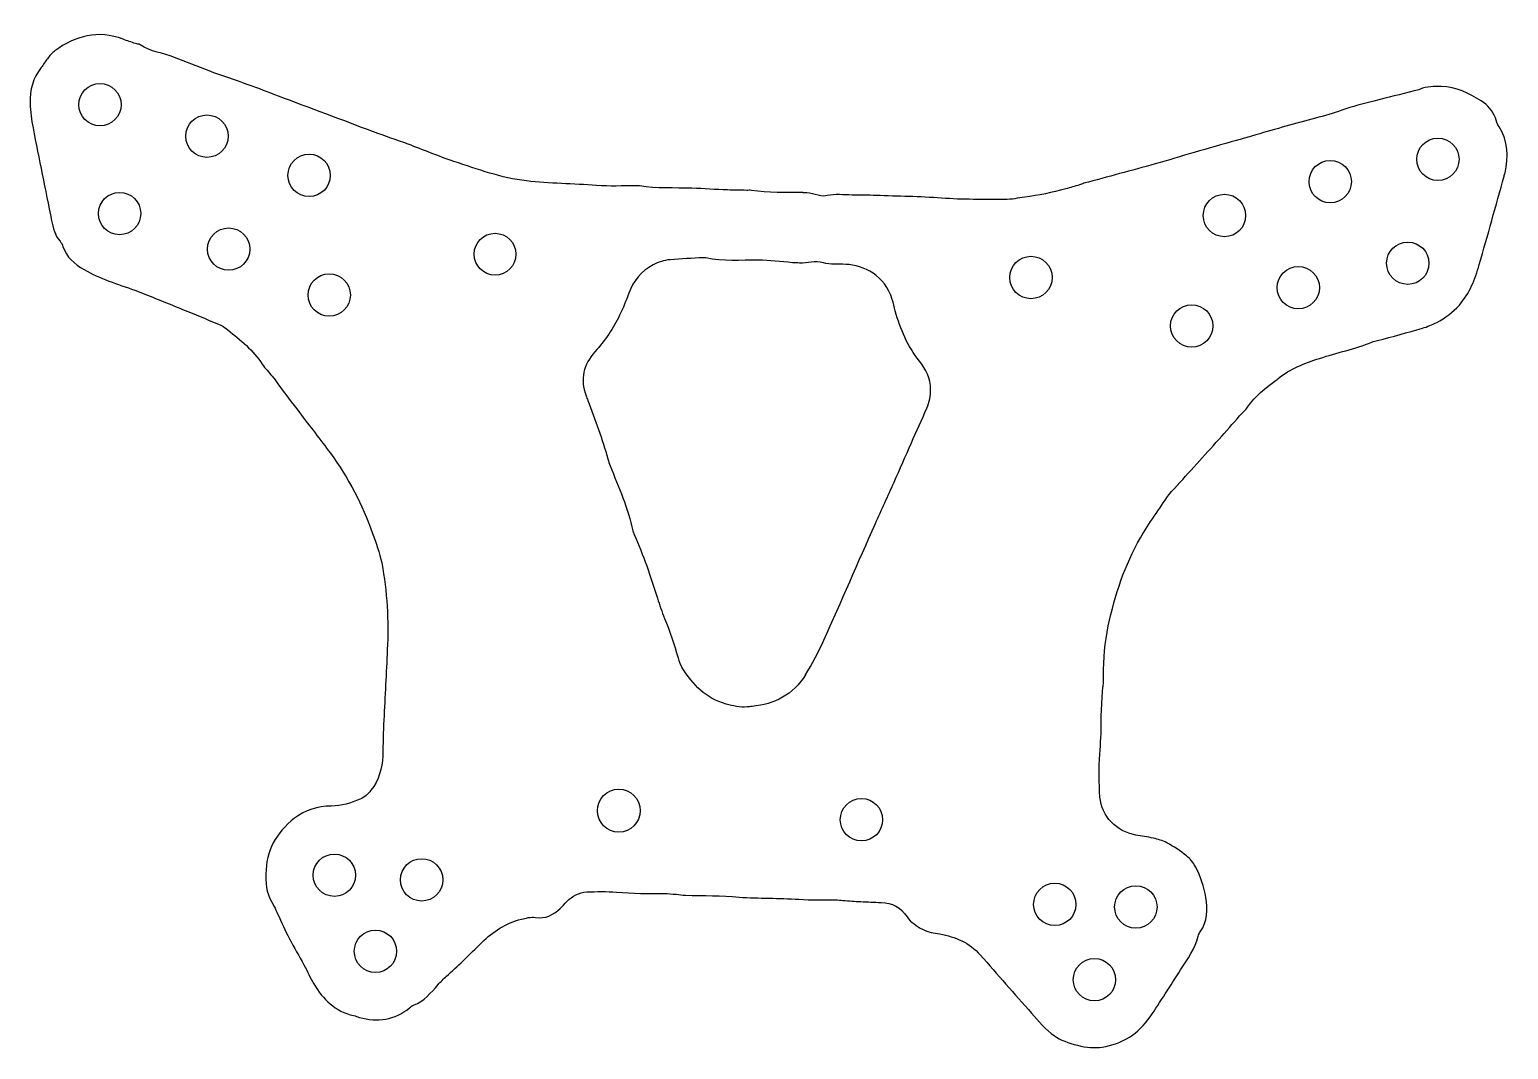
# Model space of a CAD drawing. Header units: millimetres. Extents: x 54 to 159, y 116 to 189.
import ezdxf

# ---------------------------------------------------------------- set-up
doc = ezdxf.new("R2010")
doc.units = ezdxf.units.MM

msp = doc.modelspace()

# ---------------------------------------------------------------- linework, layer by layer
at = {"color": 7, "linetype": 'Continuous', "lineweight": 25}
for centre, radius in [((58.76, 183.25), 1.5), ((66.34, 181.02), 1.5), ((153.55, 179.38), 1.5), ((73.58, 178.24), 1.5), ((145.92, 177.8), 1.5), ((60.15, 175.54), 1.5), ((138.43, 175.4), 1.5), ((67.88, 173.02), 1.5), ((86.75, 172.66), 1.48), ((151.42, 172.02), 1.5), ((124.72, 171.01), 1.5), ((75, 169.77), 1.5), ((143.66, 170.29), 1.5), ((136.11, 167.58), 1.5), ((95.52, 133.25), 1.52), ((112.71, 132.61), 1.5), ((75.37, 128.68), 1.5), ((81.55, 128.35), 1.5), ((126.41, 126.61), 1.5), ((132.15, 126.43), 1.5), ((78.28, 123.29), 1.5), ((129.22, 121.28), 1.5)]:
    msp.add_circle(centre, radius, dxfattribs=at)
for points, knots in [([(61.61, 187.49), (61.52, 187.55), (61.39, 187.55), (61.28, 187.58), (60.99, 187.68), (60.69, 187.77), (60.4, 187.88), (58.62, 188.57), (57.03, 188.13), (55.56, 187.06)], [110, 110, 110, 110, 111, 111, 111, 112, 112, 112, 113, 113, 113, 113]), ([(55.04, 186.5), (54.88, 186.31), (54.75, 186.08), (54.6, 185.88), (54.02, 185.14), (53.77, 184.28), (53.81, 183.35), (53.83, 182.77), (53.9, 182.17), (54.02, 181.6), (54.44, 179.41), (54.89, 177.23), (55.33, 175.05), (55.44, 174.53), (55.55, 174), (55.93, 173.58), (56.02, 173.48), (56.09, 173.34), (56.13, 173.21), (56.39, 172.44), (56.95, 171.97), (57.63, 171.57), (58.76, 170.91), (60.01, 170.54), (61.23, 170.11), (61.47, 170.02), (61.71, 169.94), (61.94, 169.84)], [114, 114, 114, 114, 115, 115, 115, 116, 116, 116, 117, 117, 117, 118, 118, 118, 119, 119, 119, 120, 120, 120, 121, 121, 121, 122, 122, 122, 123, 123, 123, 123]), ([(69.27, 184.66), (68.35, 184.99), (67.41, 185.3), (66.49, 185.64), (65.67, 185.95), (64.87, 186.29), (64.05, 186.6)], [107, 107, 107, 107, 108, 108, 108, 109, 109, 109, 109]), ([(78.14, 181.33), (75.89, 182.17), (73.65, 183.01), (71.41, 183.85), (70.7, 184.12), (69.99, 184.4), (69.27, 184.66)], [105, 105, 105, 105, 106, 106, 106, 107, 107, 107, 107]), ([(153.78, 184.53), (153.26, 184.53), (152.77, 184.56), (152.29, 184.35), (152.16, 184.29), (152.02, 184.26), (151.88, 184.23), (150.93, 183.98), (149.97, 183.75), (149.01, 183.5)], [73, 73, 73, 73, 74, 74, 74, 75, 75, 75, 76, 76, 76, 76]), ([(158.31, 178.43), (158.53, 179.56), (158.55, 180.66), (157.88, 181.69), (157.76, 181.87), (157.7, 182.1), (157.62, 182.31), (157.42, 182.83), (157.08, 183.24), (156.61, 183.52), (155.74, 184.05), (154.85, 184.53), (153.78, 184.53)], [69, 69, 69, 69, 70, 70, 70, 71, 71, 71, 72, 72, 72, 73, 73, 73, 73]), ([(149.01, 183.5), (148.25, 183.3), (147.48, 183.13), (146.74, 182.85), (146.13, 182.62), (145.52, 182.46), (144.89, 182.3), (143.48, 181.93), (142.07, 181.52), (140.66, 181.12), (140.55, 181.09), (140.45, 181.05), (140.34, 181.02), (139.99, 180.92), (139.64, 180.82), (139.29, 180.72), (138.28, 180.43), (137.28, 180.16), (136.28, 179.87), (135.36, 179.6), (134.45, 179.31), (133.52, 179.05)], [76, 76, 76, 76, 77, 77, 77, 78, 78, 78, 79, 79, 79, 80, 80, 80, 81, 81, 81, 82, 82, 82, 83, 83, 83, 83]), ([(96.99, 177.5), (96.9, 177.51), (96.82, 177.5), (96.73, 177.5), (95.8, 177.51), (94.87, 177.45), (93.95, 177.53), (92.29, 177.66), (90.63, 177.66), (88.97, 177.85), (87.19, 178.06), (85.53, 178.67), (83.84, 179.23), (82.75, 179.59), (81.68, 180.05), (80.6, 180.45), (79.78, 180.75), (78.95, 181.02), (78.14, 181.33)], [99, 99, 99, 99, 100, 100, 100, 101, 101, 101, 102, 102, 102, 103, 103, 103, 104, 104, 104, 105, 105, 105, 105]), ([(133.52, 179.05), (131.84, 178.59), (130.16, 178.14), (128.47, 177.68), (128.36, 177.65), (128.26, 177.6), (128.15, 177.57)], [83, 83, 83, 83, 84, 84, 84, 85, 85, 85, 85]), ([(108.55, 177.02), (107.34, 177.04), (106.12, 177), (104.92, 177.18), (104.81, 177.2), (104.69, 177.18), (104.58, 177.18), (104.13, 177.19), (103.68, 177.19), (103.23, 177.21)], [94, 94, 94, 94, 95, 95, 95, 96, 96, 96, 97, 97, 97, 97]), ([(110.28, 176.81), (109.67, 176.67), (109.19, 177.08), (108.63, 177.01), (108.6, 177.01), (108.58, 177.02), (108.55, 177.02)], [92, 92, 92, 92, 93, 93, 93, 94, 94, 94, 94]), ([(128.15, 177.57), (127.83, 177.47), (127.51, 177.37), (127.18, 177.28), (126.23, 177.03), (125.26, 176.83), (124.28, 176.7)], [85, 85, 85, 85, 86, 86, 86, 87, 87, 87, 87]), ([(113.74, 176.82), (113.18, 176.84), (112.61, 176.84), (112.05, 176.85), (111.46, 176.85), (110.84, 176.94), (110.28, 176.81)], [90, 90, 90, 90, 91, 91, 91, 92, 92, 92, 92]), ([(97.95, 171.9), (97.11, 171.46), (96.55, 170.79), (96.23, 169.9), (96.03, 169.37), (95.83, 168.85), (95.58, 168.34), (95.13, 167.4), (94.55, 166.54), (93.84, 165.76), (93.01, 164.85), (92.75, 163.81), (93.21, 162.63)], [20, 20, 20, 20, 21, 21, 21, 22, 22, 22, 23, 23, 23, 24, 24, 24, 24]), ([(110.01, 172.05), (109.42, 172.23), (108.89, 171.98), (108.33, 172.03), (108.17, 172.04), (108, 172.05), (107.83, 172.06), (107.01, 172.13), (106.2, 172.24), (105.39, 172.24), (104.15, 172.24), (102.91, 172.13), (101.68, 172.4), (101.63, 172.41), (101.57, 172.42), (101.51, 172.41), (100.73, 172.37), (99.94, 172.33), (99.15, 172.27), (98.73, 172.23), (98.33, 172.11), (97.95, 171.9)], [13, 13, 13, 13, 14, 14, 14, 15, 15, 15, 16, 16, 16, 17, 17, 17, 18, 18, 18, 19, 19, 19, 20, 20, 20, 20]), ([(116.82, 165.09), (115.98, 166.14), (115.46, 167.35), (115.11, 168.64), (115.04, 168.92), (114.97, 169.19), (114.89, 169.46), (114.37, 171.15), (112.88, 171.88), (111.6, 171.94), (111.07, 171.96), (110.5, 171.9), (110.01, 172.05)], [9, 9, 9, 9, 10, 10, 10, 11, 11, 11, 12, 12, 12, 13, 13, 13, 13]), ([(148.87, 166.43), (149, 166.49), (149.14, 166.5), (149.28, 166.54), (150.34, 166.83), (151.4, 167.11), (152.45, 167.42), (152.8, 167.52), (153.14, 167.67), (153.47, 167.83), (154.08, 168.14), (154.61, 168.54), (155.07, 169.06)], [62, 62, 62, 62, 63, 63, 63, 64, 64, 64, 65, 65, 65, 66, 66, 66, 66]), ([(115.02, 156.51), (115.44, 157.44), (115.84, 158.37), (116.25, 159.3), (116.61, 160.12), (116.98, 160.94), (117.35, 161.76), (117.54, 162.18), (117.61, 162.62), (117.61, 163.08), (117.6, 163.85), (117.29, 164.5), (116.82, 165.09)], [5, 5, 5, 5, 6, 6, 6, 7, 7, 7, 8, 8, 8, 9, 9, 9, 9]), ([(140.07, 161.83), (140.6, 162.62), (141.33, 163.19), (142.09, 163.73), (142.13, 163.77), (142.18, 163.8), (142.22, 163.83), (143.08, 164.57), (144.12, 164.94), (145.16, 165.28)], [58, 58, 58, 58, 59, 59, 59, 60, 60, 60, 61, 61, 61, 61]), ([(70.96, 164.02), (71.11, 163.85), (71.23, 163.66), (71.37, 163.48), (71.87, 162.8), (72.38, 162.12), (72.89, 161.45)], [128, 128, 128, 128, 129, 129, 129, 130, 130, 130, 130]), ([(93.21, 162.63), (93.25, 162.53), (93.28, 162.42), (93.32, 162.31), (93.83, 160.94), (94.36, 159.57), (94.74, 158.16), (94.79, 157.99), (94.85, 157.84), (94.91, 157.68), (95.5, 156.16), (96.18, 154.66), (96.52, 153.06), (96.53, 152.97), (96.57, 152.89), (96.6, 152.82), (97.27, 151.35), (97.76, 149.82), (98.26, 148.3), (98.42, 147.82), (98.56, 147.33), (98.76, 146.86), (99.14, 145.95), (99.45, 145.02), (99.72, 144.07)], [24, 24, 24, 24, 25, 25, 25, 26, 26, 26, 27, 27, 27, 28, 28, 28, 29, 29, 29, 30, 30, 30, 31, 31, 31, 32, 32, 32, 32]), ([(134.88, 156.06), (135.93, 157.22), (136.99, 158.39), (138.05, 159.56), (138.54, 160.11), (139.02, 160.66), (139.5, 161.21)], [55, 55, 55, 55, 56, 56, 56, 57, 57, 57, 57]), ([(129.77, 141.38), (129.8, 141.86), (129.88, 142.34), (129.87, 142.81), (129.85, 144), (129.96, 145.16), (130.2, 146.33)], [50, 50, 50, 50, 51, 51, 51, 52, 52, 52, 52]), ([(104.62, 140.6), (104.1, 140.54), (103.62, 140.67), (103.13, 140.8), (101.69, 141.19), (100.77, 142.19), (100, 143.36)], [0, 0, 0, 0, 1, 1, 1, 2, 2, 2, 2]), ([(108.74, 142.86), (107.88, 141.46), (106.56, 140.78), (104.96, 140.63), (104.84, 140.62), (104.73, 140.61), (104.62, 140.6)], [33, 33, 33, 33, 34, 34, 34, 35, 35, 35, 35]), ([(129.6, 137.25), (129.65, 138.04), (129.71, 138.82), (129.7, 139.61), (129.69, 140.2), (129.74, 140.79), (129.77, 141.38)], [48, 48, 48, 48, 49, 49, 49, 50, 50, 50, 50]), ([(78.87, 139.67), (78.83, 138.83), (78.82, 137.98), (78.79, 137.14), (78.76, 136.24), (78.52, 135.42), (77.96, 134.69), (77.75, 134.42), (77.51, 134.2), (77.19, 134.06)], [135, 135, 135, 135, 136, 136, 136, 137, 137, 137, 138, 138, 138, 138]), ([(134.34, 130.98), (134.05, 131.14), (133.71, 131.22), (133.39, 131.3), (132.98, 131.39), (132.56, 131.44), (132.14, 131.52), (130.79, 131.77), (129.72, 132.85), (129.61, 134.21)], [44, 44, 44, 44, 45, 45, 45, 46, 46, 46, 47, 47, 47, 47]), ([(75.15, 133.58), (74.18, 133.59), (73.29, 133.28), (72.54, 132.71), (71.24, 131.71), (70.51, 130.39), (70.52, 128.77)], [139, 139, 139, 139, 140, 140, 140, 141, 141, 141, 141]), ([(91.83, 126.82), (92.22, 127.21), (92.69, 127.46), (93.25, 127.49), (93.95, 127.52), (94.66, 127.54), (95.36, 127.48), (96.49, 127.38), (97.61, 127.38), (98.74, 127.38), (99.02, 127.38), (99.3, 127.35), (99.58, 127.33)], [17, 17, 17, 17, 18, 18, 18, 19, 19, 19, 20, 20, 20, 21, 21, 21, 21]), ([(71.1, 126.47), (71.19, 126.3), (71.27, 126.11), (71.35, 125.94), (71.63, 125.35), (71.88, 124.76), (72.18, 124.18)], [1, 1, 1, 1, 2, 2, 2, 3, 3, 3, 3]), ([(85.81, 123.91), (86.62, 124.68), (87.5, 125.3), (88.62, 125.56), (88.95, 125.63), (89.26, 125.75), (89.61, 125.69)], [13, 13, 13, 13, 14, 14, 14, 15, 15, 15, 15]), ([(117.04, 124.85), (117.43, 124.64), (117.84, 124.59), (118.26, 124.52), (119.37, 124.32), (120.36, 123.9), (121.13, 123.03)], [30, 30, 30, 30, 31, 31, 31, 32, 32, 32, 32]), ([(82.71, 120.93), (82.89, 121.14), (83.1, 121.33), (83.31, 121.52), (83.7, 121.88), (84.1, 122.24), (84.49, 122.61), (84.94, 123.04), (85.36, 123.49), (85.81, 123.91)], [10, 10, 10, 10, 11, 11, 11, 12, 12, 12, 13, 13, 13, 13]), ([(121.13, 123.03), (122.34, 121.65), (123.56, 120.28), (124.76, 118.9), (125.26, 118.33), (125.75, 117.75), (126.38, 117.3), (127.18, 116.74), (128.81, 116.34), (129.76, 116.5)], [32, 32, 32, 32, 33, 33, 33, 34, 34, 34, 35, 35, 35, 35]), ([(73.21, 122.34), (73.45, 121.89), (73.65, 121.42), (73.91, 120.99), (74.56, 119.88), (75.42, 119.03), (76.73, 118.74)], [4, 4, 4, 4, 5, 5, 5, 6, 6, 6, 6]), ([(133.17, 118.65), (133.53, 119.18), (133.88, 119.73), (134.23, 120.28), (134.6, 120.84), (134.96, 121.42), (135.32, 121.98)], [36, 36, 36, 36, 37, 37, 37, 38, 38, 38, 38])]:
    msp.add_open_spline(points, degree=3, knots=knots, dxfattribs=at)
for points in [[(55.56, 187.06), (55.35, 186.91), (55.2, 186.7), (55.04, 186.5)], [(64.05, 186.6), (63.24, 186.91), (62.35, 186.99), (61.61, 187.49)], [(156.48, 171.92), (157.08, 174), (157.66, 176.09), (158.24, 178.18)], [(158.24, 178.18), (158.26, 178.26), (158.29, 178.34), (158.31, 178.43)], [(100.7, 177.33), (99.46, 177.38), (98.22, 177.29), (96.99, 177.5)], [(103.23, 177.21), (102.39, 177.24), (101.54, 177.3), (100.7, 177.33)], [(118.39, 176.63), (116.84, 176.75), (115.29, 176.76), (113.74, 176.82)], [(122.86, 176.53), (121.37, 176.54), (119.88, 176.52), (118.39, 176.63)], [(124.28, 176.7), (123.81, 176.64), (123.35, 176.53), (122.86, 176.53)], [(155.07, 169.06), (155.8, 169.89), (156.19, 170.88), (156.48, 171.92)], [(61.94, 169.84), (62.96, 169.43), (63.97, 169.01), (64.99, 168.6)], [(64.99, 168.6), (65.77, 168.28), (66.55, 167.96), (67.33, 167.63)], [(67.33, 167.63), (67.51, 167.55), (67.66, 167.42), (67.82, 167.3)], [(67.82, 167.3), (68.72, 166.58), (69.61, 165.85), (70.26, 164.87)], [(145.16, 165.28), (146.39, 165.69), (147.67, 165.94), (148.87, 166.43)], [(70.26, 164.87), (70.47, 164.56), (70.73, 164.31), (70.96, 164.02)], [(72.89, 161.45), (73.62, 160.48), (74.38, 159.54), (75.09, 158.56)], [(139.5, 161.21), (139.69, 161.42), (139.91, 161.6), (140.07, 161.83)], [(75.09, 158.56), (76.36, 156.82), (77.36, 154.93), (78.07, 152.89)], [(113.7, 153.59), (114.13, 154.57), (114.59, 155.53), (115.02, 156.51)], [(132.48, 152.58), (133.08, 153.63), (133.81, 154.61), (134.48, 155.62)], [(134.48, 155.62), (134.59, 155.78), (134.75, 155.91), (134.88, 156.06)], [(110.04, 145.32), (111.28, 148.07), (112.48, 150.83), (113.7, 153.59)], [(78.07, 152.89), (78.31, 152.2), (78.58, 151.52), (78.72, 150.79)], [(130.2, 146.33), (130.66, 148.53), (131.37, 150.64), (132.48, 152.58)], [(78.72, 150.79), (79.11, 148.76), (79.22, 146.71), (79.12, 144.65)], [(79.12, 144.65), (79.04, 142.99), (78.95, 141.33), (78.87, 139.67)], [(108.74, 142.86), (109.22, 143.65), (109.66, 144.48), (110.04, 145.32)], [(99.72, 144.07), (99.79, 143.83), (99.87, 143.57), (100, 143.36)], [(129.61, 134.21), (129.53, 135.22), (129.53, 136.24), (129.6, 137.25)], [(77.19, 134.06), (76.53, 133.79), (75.87, 133.58), (75.15, 133.58)], [(135.75, 130.05), (135.31, 130.4), (134.84, 130.71), (134.34, 130.98)], [(136.38, 129.27), (136.22, 129.56), (136.01, 129.84), (135.75, 130.05)], [(137.11, 127.11), (136.99, 127.87), (136.74, 128.59), (136.38, 129.27)], [(70.52, 128.77), (70.49, 127.74), (70.61, 127.28), (71.1, 126.47)], [(91.37, 126.32), (91.54, 126.47), (91.67, 126.65), (91.83, 126.82)], [(99.58, 127.33), (99.8, 127.31), (100.03, 127.27), (100.25, 127.26)], [(100.25, 127.26), (101.52, 127.23), (102.79, 127.23), (104.05, 127.13)], [(104.05, 127.13), (105.45, 127.02), (106.87, 127.08), (108.27, 126.97)], [(108.27, 126.97), (109.14, 126.9), (110.02, 126.95), (110.89, 126.94)], [(110.89, 126.94), (111.06, 126.94), (111.23, 126.9), (111.39, 126.89)], [(111.39, 126.89), (111.82, 126.86), (112.24, 126.83), (112.66, 126.81)], [(112.66, 126.81), (113.14, 126.79), (113.62, 126.76), (114.1, 126.75)], [(136.71, 124.68), (137.25, 125.42), (137.25, 126.26), (137.11, 127.11)], [(89.61, 125.69), (90.31, 125.57), (90.88, 125.86), (91.37, 126.32)], [(114.1, 126.75), (114.89, 126.74), (115.51, 126.4), (115.94, 125.74)], [(115.94, 125.74), (116.22, 125.33), (116.61, 125.07), (117.04, 124.85)], [(72.18, 124.18), (72.51, 123.56), (72.88, 122.96), (73.21, 122.34)], [(135.32, 121.98), (135.81, 122.74), (136.35, 123.47), (136.57, 124.37)], [(136.57, 124.37), (136.6, 124.48), (136.65, 124.59), (136.71, 124.68)], [(80.98, 119.48), (81.72, 119.76), (82.21, 120.35), (82.71, 120.93)], [(80.7, 119.29), (80.79, 119.36), (80.88, 119.44), (80.98, 119.48)], [(76.73, 118.74), (76.87, 118.71), (77, 118.65), (77.13, 118.61)], [(77.13, 118.61), (78.43, 118.26), (79.64, 118.4), (80.7, 119.29)], [(129.76, 116.5), (131.2, 116.74), (132.34, 117.44), (133.17, 118.65)]]:
    msp.add_open_spline(points, degree=3, dxfattribs=at)

doc.saveas('drawing.dxf')
